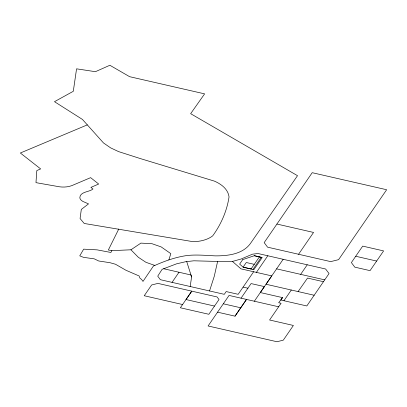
<?xml version="1.0" encoding="UTF-8"?>
<svg xmlns="http://www.w3.org/2000/svg" width="407" height="407" viewBox="0 0 407 407"><rect width="100%" height="100%" fill="white"/><g stroke="black" fill="none" stroke-linecap="round" stroke-linejoin="round"><path stroke-width="0.61" d="M190.171 286.528L191.595 276.974L190.975 274.99L163.675 268.732L162.098 269.337L157.733 276.17L160.358 279.69L224.282 294.327L226.19 291.57L238.156 294.307L253.647 271.759M254.339 301.226L260.312 292.541L282.55 297.629L280.749 300L306.807 305.962L329.049 273.565L325.62 269.012L257.962 253.515L252.442 254.187L241.097 259.01L232.453 261.431L217.608 261.452L214.286 276.216L209.544 290.959M168.869 259.88L170.828 253.653L161.172 246.912L152.04 243.722L140.914 243.111L130.942 249.791L111.874 250.651L108.348 250.005L118.773 229.004M111.874 250.651L110.892 252.467L97.115 249.862L83.664 249.16L79.762 255.85L83.532 257.351L94.231 258.842L98.708 260.989L109.982 262.708L115.476 264.24L125.956 270.263L139.102 275.971L139.881 278.037L141.717 279.589L142.994 281.42L153.475 265.959L154.863 265.44C165.217 260.846 175.88 257.066 187.144 255.504C196.525 254.507 205.932 255.428 215.318 255.866C228.103 255.927 243.442 254.243 251.083 242.547L297.517 175.692L190.649 113.68L204.619 93.864L129.594 76.679L109.87 65.262L95.411 71.688L76.567 68.824L73.296 91.295L54.482 101.679L82.438 119.429L103.5 142.949L110.597 147.848L118.6 151.613L140.39 158.593L214.372 181.11C221.184 184.05 227.966 188.965 229.049 196.846C227.004 210.862 221.006 224.476 212.703 235.851A24.623 14.214 0 0 1 195.96 241.56L191 241.331L84.224 223.468L80.077 218.559L81.308 209.437L88.528 203.882L82.804 201.399L81.329 200.341A10.038 5.795 0 0 1 79.823 197.756C80.072 191.417 89.413 192.216 92.979 188.98L90.914 187.393L98.667 184.03L90.624 177.65L71.724 185.668C67.821 187.057 63.584 187.357 59.493 186.793L35.974 182.651L36.813 170.584L40.644 168.915L20.35 153.001L87.312 124.873M241.036 298.178L251.094 283.582L264.397 286.599L260.312 292.541L283.17 259.29M278.673 306.792L229.06 295.431L208.094 325.971L276.969 341.738L283.292 340.166L293.386 325.463L269.587 319.994L281.079 303.266L278.673 302.716L282.55 297.629M355.718 256.257L351.389 262.591L354.777 267.145L370.049 270.645L383.608 250.91L362.708 246.113L355.718 256.257L376.633 261.06M235.017 316.158L246.494 299.42L235.017 316.158L217.582 312.169M172.044 282.366L178.999 272.258M214.504 306.069L208.862 314.28L180.362 307.768L191.789 291.158L186.014 299.547L214.504 306.069L219.017 299.516L217.068 296.947L157.952 283.399L151.638 284.976L144.236 295.741L182.595 304.538M276.923 224.048L264.179 242.613L267.572 247.166L330.693 261.62L338.593 259.656L386.65 189.733L312.21 172.69L276.923 224.048L313.548 232.443L298.555 254.273M251.053 269.017L259.376 256.909M252.915 269.444L261.238 257.336L254.268 255.738M256.395 272.375L267.811 255.774M300.656 274.359L307.234 264.799M283.949 300.727L291.295 290.028M298.092 291.58L307.55 278.057L323.458 281.705M163.675 268.732L176.516 263.848L185.699 261.706L193.859 260.801L217.608 261.452M276.602 268.854L324.71 279.858M254.263 264.347L246.271 262.515L243.101 267.129L251.088 268.961M314.153 295.248L266.025 284.244L271.754 275.895L240.939 268.844L232.453 261.431M243.106 287.113L247.934 288.217M223.321 303.8L240.771 307.794M154.863 265.44L145.95 262.317L138.288 257.249L130.942 249.791M186.721 261.594L191.595 276.974M242.714 259.62L239.631 264.102L243.198 267.216L253.861 269.663L262.23 257.499L254.385 255.698L242.714 259.62"/></g></svg>
